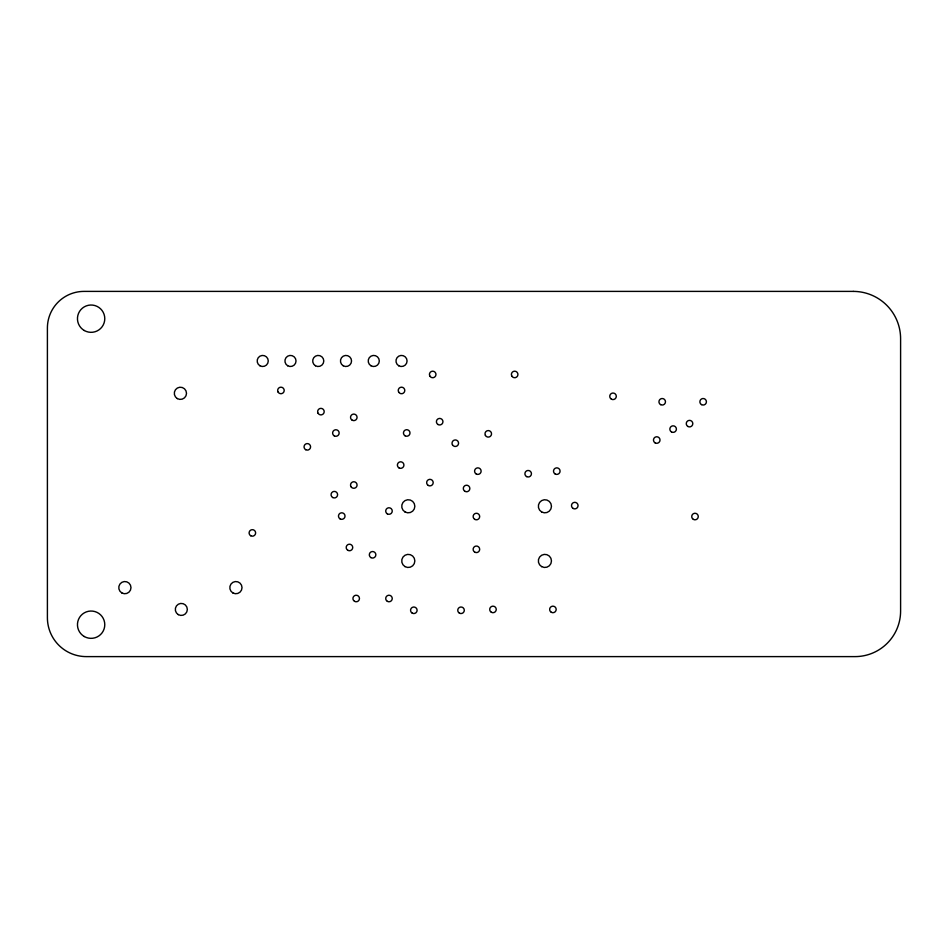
<?xml version="1.0" encoding="UTF-8"?>
<svg xmlns="http://www.w3.org/2000/svg" width="948" height="948" viewBox="0 0 948 948"><rect width="100%" height="100%" fill="white"/><g stroke="black" fill="none" stroke-linecap="round" stroke-linejoin="round"><path stroke-width="1.42" d="M853.236 291.392L84.04 291.392A36.64 36.64 0 0 0 47.4 328.032L47.4 617.681A38.927 38.927 0 0 0 86.327 656.609L855.025 656.609A45.575 45.575 0 0 0 900.6 611.033L900.6 338.756A47.364 47.364 0 0 0 853.236 291.392M429.859 376.095A3.282 3.282 0 0 0 435.535 376.095A3.282 3.282 0 0 0 432.691 371.178A3.282 3.282 0 0 0 429.859 376.095M511.825 376.095A3.282 3.282 0 0 0 517.501 376.095A3.282 3.282 0 0 0 514.657 371.178A3.282 3.282 0 0 0 511.825 376.095M660.566 404.618A3.282 3.282 0 0 0 665.484 401.774A3.282 3.282 0 0 0 660.566 398.942A3.282 3.282 0 0 0 660.566 404.618M701.508 404.618A3.282 3.282 0 0 0 706.426 401.774A3.282 3.282 0 0 0 701.508 398.942A3.282 3.282 0 0 0 701.508 404.618M332.689 497.51A3.282 3.282 0 0 0 337.606 494.678A3.282 3.282 0 0 0 332.689 491.834A3.282 3.282 0 0 0 332.689 497.51M334.241 435.855A3.282 3.282 0 0 0 339.159 433.011A3.282 3.282 0 0 0 334.241 430.179A3.282 3.282 0 0 0 334.241 435.855M387.341 601.34A3.282 3.282 0 0 0 392.259 598.496A3.282 3.282 0 0 0 387.341 595.664A3.282 3.282 0 0 0 387.341 601.34M387.341 513.875A3.282 3.282 0 0 0 392.259 511.031A3.282 3.282 0 0 0 387.341 508.199A3.282 3.282 0 0 0 387.341 513.875M370.941 557.625A3.282 3.282 0 0 0 375.858 554.781A3.282 3.282 0 0 0 370.941 551.949A3.282 3.282 0 0 0 370.941 557.625M354.552 601.34A3.282 3.282 0 0 0 359.47 598.496A3.282 3.282 0 0 0 354.552 595.664A3.282 3.282 0 0 0 354.552 601.34M474.77 519.374A3.282 3.282 0 0 0 479.688 516.53A3.282 3.282 0 0 0 474.77 513.697A3.282 3.282 0 0 0 474.77 519.374M474.77 552.163A3.282 3.282 0 0 0 479.688 549.319A3.282 3.282 0 0 0 474.77 546.475A3.282 3.282 0 0 0 474.77 552.163M491.337 612.266A3.282 3.282 0 0 0 496.254 609.434A3.282 3.282 0 0 0 491.337 606.59A3.282 3.282 0 0 0 491.337 612.266M551.274 612.266A3.282 3.282 0 0 0 556.192 609.434A3.282 3.282 0 0 0 551.274 606.59A3.282 3.282 0 0 0 551.274 612.266M655.104 442.87A3.282 3.282 0 0 0 660.021 440.026A3.282 3.282 0 0 0 655.104 437.194A3.282 3.282 0 0 0 655.104 442.87M611.389 399.155A3.282 3.282 0 0 0 616.307 396.311A3.282 3.282 0 0 0 611.389 393.467A3.282 3.282 0 0 0 611.389 399.155M693.355 519.374A3.282 3.282 0 0 0 698.273 516.53A3.282 3.282 0 0 0 693.355 513.697A3.282 3.282 0 0 0 693.355 519.374M687.893 426.47A3.282 3.282 0 0 0 692.81 423.638A3.282 3.282 0 0 0 687.893 420.794A3.282 3.282 0 0 0 687.893 426.47M412.19 613.119A3.282 3.282 0 0 0 417.108 610.287A3.282 3.282 0 0 0 412.19 607.443A3.282 3.282 0 0 0 412.19 613.119M459.377 613.119A3.282 3.282 0 0 0 464.307 610.287A3.282 3.282 0 0 0 459.377 607.443A3.282 3.282 0 0 0 459.377 613.119M340.107 518.912A3.282 3.282 0 0 0 345.025 516.079A3.282 3.282 0 0 0 340.107 513.235A3.282 3.282 0 0 0 340.107 518.912M318.078 413.269A3.282 3.282 0 0 0 323.766 413.269A3.282 3.282 0 0 0 320.922 408.351A3.282 3.282 0 0 0 318.078 413.269M476.216 473.976A3.282 3.282 0 0 0 481.134 471.132A3.282 3.282 0 0 0 476.216 468.288A3.282 3.282 0 0 0 476.216 473.976M405.08 435.807A3.282 3.282 0 0 0 409.998 432.963A3.282 3.282 0 0 0 405.08 430.131A3.282 3.282 0 0 0 405.08 435.807M485.423 435.476A3.282 3.282 0 0 0 491.1 435.476A3.282 3.282 0 0 0 488.256 430.558A3.282 3.282 0 0 0 485.423 435.476M526.531 476.571A3.282 3.282 0 0 0 531.449 473.739A3.282 3.282 0 0 0 526.531 470.895A3.282 3.282 0 0 0 526.531 476.571M555.149 473.976A3.282 3.282 0 0 0 560.078 471.132A3.282 3.282 0 0 0 555.149 468.288A3.282 3.282 0 0 0 555.149 473.976M438.035 424.526A3.282 3.282 0 0 0 442.953 421.694A3.282 3.282 0 0 0 438.035 418.85A3.282 3.282 0 0 0 438.035 424.526M305.671 449.684A3.282 3.282 0 0 0 310.589 446.852A3.282 3.282 0 0 0 305.671 444.008A3.282 3.282 0 0 0 305.671 449.684M347.821 550.314A3.282 3.282 0 0 0 352.739 547.47A3.282 3.282 0 0 0 347.821 544.638A3.282 3.282 0 0 0 347.821 550.314M398.67 392.093A3.282 3.282 0 0 0 404.358 392.093A3.282 3.282 0 0 0 401.514 387.175A3.282 3.282 0 0 0 398.67 392.093M278.096 392.093A3.282 3.282 0 0 0 283.772 392.093A3.282 3.282 0 0 0 280.928 387.175A3.282 3.282 0 0 0 278.096 392.093M464.935 491.325A3.282 3.282 0 0 0 469.853 488.493A3.282 3.282 0 0 0 464.935 485.649A3.282 3.282 0 0 0 464.935 491.325M399.013 467.909A3.282 3.282 0 0 0 403.931 465.065A3.282 3.282 0 0 0 399.013 462.233A3.282 3.282 0 0 0 399.013 467.909M452.457 444.849A3.282 3.282 0 0 0 458.133 444.849A3.282 3.282 0 0 0 455.301 439.931A3.282 3.282 0 0 0 452.457 444.849M250.722 535.762A3.282 3.282 0 0 0 255.64 532.93A3.282 3.282 0 0 0 250.722 530.086A3.282 3.282 0 0 0 250.722 535.762M352.158 420.189A3.282 3.282 0 0 0 357.076 417.357A3.282 3.282 0 0 0 352.158 414.513A3.282 3.282 0 0 0 352.158 420.189M350.961 486.656A3.282 3.282 0 0 0 356.638 486.656A3.282 3.282 0 0 0 353.794 481.738A3.282 3.282 0 0 0 350.961 486.656M178.319 614.636A6.008 6.008 0 0 0 187.337 609.434A6.008 6.008 0 0 0 178.319 604.22A6.008 6.008 0 0 0 178.319 614.636M84.289 636.523A13.663 13.663 0 0 0 104.778 624.685A13.663 13.663 0 0 0 84.289 612.858A13.663 13.663 0 0 0 84.289 636.523M84.289 330.508A13.663 13.663 0 0 0 104.778 318.67A13.663 13.663 0 0 0 84.289 306.844A13.663 13.663 0 0 0 84.289 330.508M428.283 485.447A3.282 3.282 0 0 0 433.2 482.603A3.282 3.282 0 0 0 428.283 479.771A3.282 3.282 0 0 0 428.283 485.447M671.492 431.944A3.282 3.282 0 0 0 676.41 429.1A3.282 3.282 0 0 0 671.492 426.256A3.282 3.282 0 0 0 671.492 431.944M573.137 508.448A3.282 3.282 0 0 0 578.055 505.604A3.282 3.282 0 0 0 573.137 502.76A3.282 3.282 0 0 0 573.137 508.448M232.864 592.927A6.115 6.115 0 0 0 242.024 587.641A6.115 6.115 0 0 0 232.864 582.345A6.115 6.115 0 0 0 232.864 592.927M121.818 592.927A6.115 6.115 0 0 0 130.99 587.641A6.115 6.115 0 0 0 121.818 582.345A6.115 6.115 0 0 0 121.818 592.927M177.347 398.61A6.115 6.115 0 0 0 186.507 393.313A6.115 6.115 0 0 0 177.347 388.028A6.115 6.115 0 0 0 177.347 398.61M398.741 365.774A5.558 5.558 0 0 0 407.071 360.963A5.558 5.558 0 0 0 398.741 356.164A5.558 5.558 0 0 0 398.741 365.774M370.976 365.774A5.558 5.558 0 0 0 379.307 360.963A5.558 5.558 0 0 0 370.976 356.164A5.558 5.558 0 0 0 370.976 365.774M343.223 365.774A5.558 5.558 0 0 0 351.542 360.963A5.558 5.558 0 0 0 343.223 356.164A5.558 5.558 0 0 0 343.223 365.774M315.459 365.774A5.558 5.558 0 0 0 323.789 360.963A5.558 5.558 0 0 0 315.459 356.164A5.558 5.558 0 0 0 315.459 365.774M287.694 365.774A5.558 5.558 0 0 0 296.025 360.963A5.558 5.558 0 0 0 287.694 356.164A5.558 5.558 0 0 0 287.694 365.774M259.942 365.774A5.558 5.558 0 0 0 268.26 360.963A5.558 5.558 0 0 0 259.942 356.164A5.558 5.558 0 0 0 259.942 365.774M541.628 511.956A6.553 6.553 0 0 0 551.463 506.279A6.553 6.553 0 0 0 541.628 500.603A6.553 6.553 0 0 0 541.628 511.956M405.009 511.956A6.553 6.553 0 0 0 414.845 506.279A6.553 6.553 0 0 0 405.009 500.603A6.553 6.553 0 0 0 405.009 511.956M541.628 566.608A6.553 6.553 0 0 0 551.463 560.932A6.553 6.553 0 0 0 541.628 555.244A6.553 6.553 0 0 0 541.628 566.608M405.009 566.608A6.553 6.553 0 0 0 414.845 560.932A6.553 6.553 0 0 0 405.009 555.244A6.553 6.553 0 0 0 405.009 566.608"/></g></svg>
